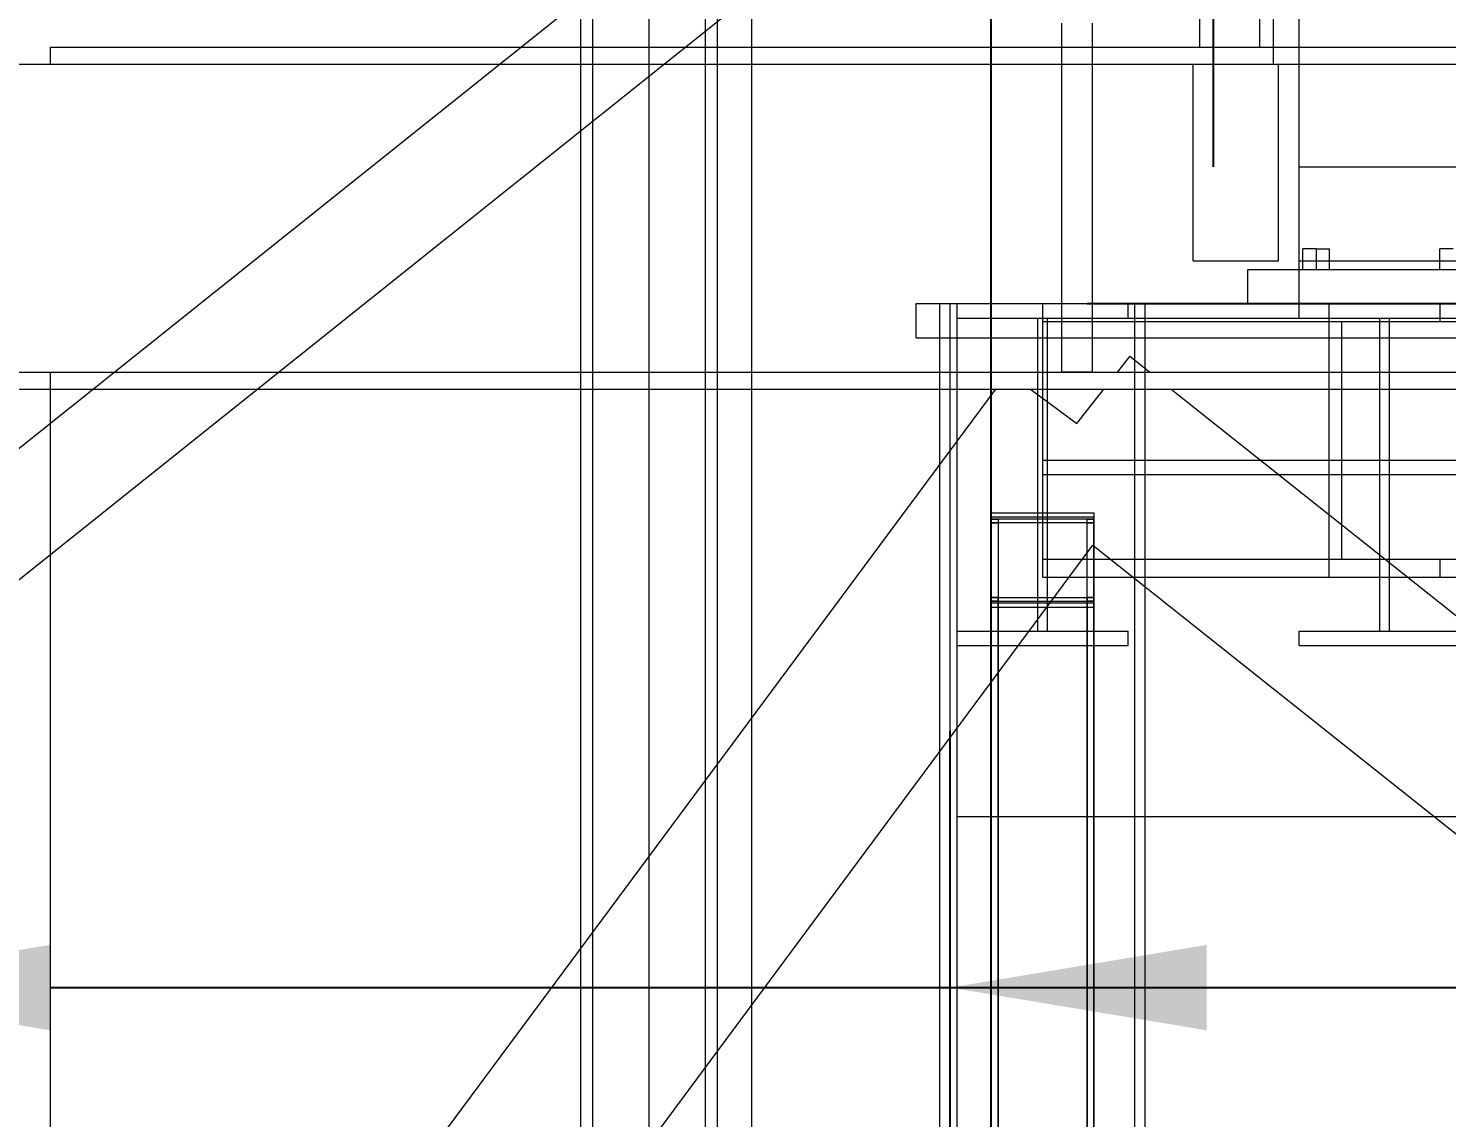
# Model space of a CAD drawing. Header units: millimetres. Extents: x -1970 to 34302, y -80068 to 6837.
# Drawn here: x -1343 to -514, y -35376 to -34739 of the extents above; entities that cross this region are included whole.
import ezdxf

# ---------------------------------------------------------------- set-up
doc = ezdxf.new("R2010")
doc.units = ezdxf.units.MM
for name, color, linetype, lineweight in [('COTAS_O', 1, 'Continuous', 0), ('COTAS_P', 1, 'Continuous', 0), ('frontal_briquetadora', 7, 'Continuous', 0), ('frontal_C01', 7, 'Continuous', 0), ('frontal_mezcladora', 7, 'Continuous', 0), ('frontal_tolva', 7, 'Continuous', 0), ('frontal_tolva_provisional', 7, 'Continuous', 0)]:
    doc.layers.add(name, color=color, linetype=linetype, lineweight=lineweight)
doc.dimstyles.new('R19_100', dxfattribs={"dimtxt": 250, "dimasz": 150, "dimexe": 150, "dimexo": 80, "dimgap": 100, "dimtad": 1, "dimtih": 1, "dimtoh": 1, "dimdsep": 46, "dimcen": 0.09, "dimadec": 0, "dimazin": 0, "dimtfac": 1, "dimtdec": 4, "dimtofl": 0, "dimtmove": 0, "dimatfit": 3, "dimfxl": 1, "dimtolj": 1, "dimtzin": 0, "dimarcsym": 0})

# ---------------------------------------------------------------- blocks, each defined once
blk = doc.blocks.new('*D38')
at = {"layer": 'COTAS_O', "color": 0, "lineweight": -2, "transparency": 16777216}
for p, q in [((-570, -33700), (200, -33700)), ((50, -34750), (50, -33850)), ((-570, -34900), (200, -34900))]:
    blk.add_line(p, q, dxfattribs=at)
at = {"layer": 'COTAS_O', "color": 0, "transparency": 16777216}
for points in [[(25, -33850), (75, -33850), (50, -33700)], [(25, -34750), (75, -34750), (50, -34900)]]:
    blk.add_solid(points, dxfattribs=at)
at = {"layer": 'Defpoints', "color": 0, "transparency": 16777216}
for p in [(-650, -33700), (50, -33700), (-650, -34900)]:
    blk.add_point(p, dxfattribs=at)
blk = doc.blocks.new('*D39')
at = {"layer": 'COTAS_O', "color": 0, "lineweight": -2, "transparency": 16777216}
for p, q in [((-650, -34820), (-650, -34050)), ((650, -34820), (650, -34050)), ((-500, -34200), (500, -34200))]:
    blk.add_line(p, q, dxfattribs=at)
at = {"layer": 'COTAS_O', "color": 0, "transparency": 16777216}
for points in [[(-500, -34175), (-500, -34225), (-650, -34200)], [(500, -34175), (500, -34225), (650, -34200)]]:
    blk.add_solid(points, dxfattribs=at)
at = {"layer": 'Defpoints', "color": 0, "transparency": 16777216}
for p in [(650, -34200), (-650, -34900), (650, -34900)]:
    blk.add_point(p, dxfattribs=at)
blk = doc.blocks.new('*D40')
at = {"layer": 'COTAS_O', "color": 0, "lineweight": -2, "transparency": 16777216}
for p, q in [((-1400, -33700), (-630, -33700)), ((-780, -35850), (-780, -33850)), ((-1400, -36000), (-630, -36000))]:
    blk.add_line(p, q, dxfattribs=at)
at = {"layer": 'COTAS_O', "color": 0, "transparency": 16777216}
for points in [[(-805, -33850), (-755, -33850), (-780, -33700)], [(-805, -35850), (-755, -35850), (-780, -36000)]]:
    blk.add_solid(points, dxfattribs=at)
at = {"layer": 'Defpoints', "color": 0, "transparency": 16777216}
for p in [(-1480, -33700), (-780, -33700), (-1480, -36000)]:
    blk.add_point(p, dxfattribs=at)
blk = doc.blocks.new('*D41')
at = {"layer": 'COTAS_O', "color": 0, "lineweight": -2, "transparency": 16777216}
for p, q in [((-1480, -35920), (-1480, -35150)), ((490, -35920), (490, -35150)), ((-1330, -35300), (340, -35300))]:
    blk.add_line(p, q, dxfattribs=at)
at = {"layer": 'COTAS_O', "color": 0, "transparency": 16777216}
for points in [[(-1330, -35275), (-1330, -35325), (-1480, -35300)], [(340, -35275), (340, -35325), (490, -35300)]]:
    blk.add_solid(points, dxfattribs=at)
at = {"layer": 'Defpoints', "color": 0, "transparency": 16777216}
for p in [(490, -35300), (-1480, -36000), (490, -36000)]:
    blk.add_point(p, dxfattribs=at)
blk = doc.blocks.new('*D42')
at = {"layer": 'COTAS_P', "color": 0, "lineweight": -2, "transparency": 16777216}
for p, q in [((-724, -34900), (46, -34900)), ((-104, -35850), (-104, -35050)), ((-724, -36000), (46, -36000))]:
    blk.add_line(p, q, dxfattribs=at)
at = {"layer": 'COTAS_P', "color": 0, "transparency": 16777216}
for points in [[(-129, -35050), (-79, -35050), (-104, -34900)], [(-129, -35850), (-79, -35850), (-104, -36000)]]:
    blk.add_solid(points, dxfattribs=at)
at = {"layer": 'Defpoints', "color": 0, "transparency": 16777216}
for p in [(-804, -34900), (-104, -34900), (-804, -36000)]:
    blk.add_point(p, dxfattribs=at)
blk = doc.blocks.new('*D43')
at = {"layer": 'COTAS_P', "color": 0, "lineweight": -2, "transparency": 16777216}
for p, q in [((-804, -35920), (-804, -35150)), ((804, -35920), (804, -35150)), ((-654, -35300), (654, -35300))]:
    blk.add_line(p, q, dxfattribs=at)
at = {"layer": 'COTAS_P', "color": 0, "transparency": 16777216}
for points in [[(-654, -35275), (-654, -35325), (-804, -35300)], [(654, -35275), (654, -35325), (804, -35300)]]:
    blk.add_solid(points, dxfattribs=at)
at = {"layer": 'Defpoints', "color": 0, "transparency": 16777216}
for p in [(804, -35300), (-804, -36000), (804, -36000)]:
    blk.add_point(p, dxfattribs=at)

msp = doc.modelspace()

# ---------------------------------------------------------------- linework, layer by layer
at = {"layer": 'frontal_briquetadora'}
for p, q in [((-739, -34736), (-739, -34940)), ((-721, -34736), (-721, -34940)), ((-1330, -34760), (-1330, -34750)), ((-1330, -34750), (-460, -34750)), ((-1480, -34760), (-500, -34760)), ((-1330, -34760), (-500, -34760)), ((-706.157, -34940), (-698.89, -34930.857)), ((-687.386, -34940), (-698.89, -34930.857)), ((-1480, -34940), (-500, -34940)), ((-1330, -34940), (-500, -34940)), ((-1330, -34950), (-1330, -34940)), ((-721, -34940), (-739, -34940)), ((-706.157, -34940), (-687.386, -34940)), ((-1480, -34950), (-1330, -34950)), ((-1330, -35980), (-1330, -34950)), ((-1330, -35694.962), (-777.418, -34950)), ((-1330, -34950), (340, -34950)), ((-1330, -34950), (-320, -34950)), ((-777.418, -34950), (-756.963, -34950)), ((-756.963, -34950), (-730, -34970)), ((-730, -34970), (-714.105, -34950)), ((-714.105, -34950), (-674.804, -34950)), ((-674.804, -34950), (340, -35756.525)), ((-1330, -35862.816), (-720.639, -35041.307)), ((-720.639, -35041.307), (340, -35884.261))]:
    msp.add_line(p, q, dxfattribs=at)
at = {"layer": 'frontal_C01'}
for p, q in [((-1020, -35975), (-1020, -33271.654)), ((-1013, -35975), (-1013, -33271.654)), ((-947, -35975), (-947, -33271.654)), ((-940, -35975), (-940, -33271.654))]:
    msp.add_line(p, q, dxfattribs=at)
at = {"layer": 'frontal_mezcladora'}
for p, q in [((-980, -35980), (-980, -33390)), ((-920, -35980), (-920, -33390)), ((-650, -34760), (-650, -33730)), ((-615, -34760), (-615, -33730)), ((-600, -34880), (-600, -34700)), ((-658, -34750), (-658, -34705)), ((-623, -34750), (-623, -34705)), ((-658, -34750), (-623, -34750)), ((-662, -34760), (-612, -34760)), ((-662, -34875), (-662, -34760)), ((-650, -34760), (-615, -34760)), ((-612, -34875), (-612, -34760)), ((-600, -34760), (600, -34760)), ((-600, -34875), (-600, -34760)), ((-600, -34820), (600, -34820)), ((-600, -34900), (-600, -34820)), ((-590, -34868), (-597.794, -34868)), ((-597.794, -34880), (-597.794, -34868)), ((-590, -34868), (-582.206, -34868)), ((-590, -34868), (-590, -34880)), ((-582.206, -34880), (-582.206, -34868)), ((-510, -34868), (-517.794, -34868)), ((-517.794, -34880), (-517.794, -34868)), ((-662, -34875), (-612, -34875)), ((-600, -34875), (600, -34875)), ((-630, -34880), (-470, -34880)), ((-630, -34900), (-630, -34880)), ((-600, -34880), (-500, -34880)), ((-597.794, -34880), (-590, -34880)), ((-590, -34880), (-582.206, -34880)), ((-517.794, -34880), (-510, -34880)), ((-810, -34900), (-804, -34900)), ((-810, -35988), (-810, -34900)), ((-804, -35988), (-804, -34900)), ((-804, -34900), (-696, -34900)), ((-800, -34900), (-700, -34900)), ((-800, -34908.5), (-800, -34900)), ((-750, -34900), (750, -34900)), ((-750, -34900), (-750, -34910.5)), ((-750, -34900), (-400, -34900)), ((-750, -34900), (-750, -34908.5)), ((-700, -34908.5), (-700, -34900)), ((-696, -34900), (-690, -34900)), ((-696, -35988), (-696, -34900)), ((-690, -35988), (-690, -34900)), ((-630, -34900), (-470, -34900)), ((-600, -34900), (600, -34900)), ((-600, -34900), (-500, -34900)), ((-600, -34908.5), (-600, -34900)), ((-582.5, -34900), (-517.5, -34900)), ((-582.5, -34910.5), (-582.5, -34900)), ((-517.5, -34910.5), (-517.5, -34900)), ((-800, -34908.5), (-700, -34908.5)), ((-752.8, -34908.5), (-747.2, -34908.5)), ((-752.8, -35091.5), (-752.8, -34908.5)), ((-750, -34908.5), (-400, -34908.5)), ((-750, -34908.5), (-750, -34991.5)), ((-750, -34910.5), (750, -34910.5)), ((-750, -34910.5), (-750, -35049.5)), ((-747.2, -35091.5), (-747.2, -34908.5)), ((-600, -34908.5), (-500, -34908.5)), ((-582.5, -34910.5), (-517.5, -34910.5)), ((-582.5, -34910.5), (-575, -34910.5)), ((-582.5, -35049.5), (-582.5, -34910.5)), ((-575, -35049.5), (-575, -34910.5)), ((-552.8, -34908.5), (-547.2, -34908.5)), ((-552.8, -35091.5), (-552.8, -34908.5)), ((-547.2, -35091.5), (-547.2, -34908.5)), ((-750, -34991.5), (-400, -34991.5)), ((-750, -34991.5), (-750, -35000)), ((-750, -35000), (-400, -35000)), ((-780, -35872.255), (-780, -35022.255)), ((-780, -35022.255), (-720, -35022.255)), ((-780, -35025.954), (-780, -35022.255)), ((-780, -35874.749), (-780, -35024.749)), ((-780, -35024.749), (-720, -35024.749)), ((-780, -35028.116), (-780, -35024.749)), ((-720, -35025.954), (-780, -35025.954)), ((-780, -35025.954), (-780, -35875.954)), ((-780, -35025.954), (-776, -35025.954)), ((-780, -35074.046), (-780, -35025.954)), ((-776, -35025.954), (-776, -35875.954)), ((-776, -35025.954), (-776, -35074.046)), ((-724, -35875.954), (-724, -35025.954)), ((-724, -35025.954), (-720, -35025.954)), ((-724, -35074.046), (-724, -35025.954)), ((-720, -35022.255), (-720, -35872.255)), ((-720, -35022.255), (-720, -35025.954)), ((-720, -35024.749), (-720, -35874.749)), ((-720, -35024.749), (-720, -35028.116)), ((-720, -35875.954), (-720, -35025.954)), ((-720, -35025.954), (-720, -35074.046)), ((-720, -35028.116), (-780, -35028.116)), ((-780, -35028.116), (-780, -35878.116)), ((-780, -35028.116), (-776, -35028.116)), ((-780, -35071.884), (-780, -35028.116)), ((-776, -35028.116), (-776, -35878.116)), ((-776, -35028.116), (-776, -35071.884)), ((-724, -35878.116), (-724, -35028.116)), ((-724, -35028.116), (-720, -35028.116)), ((-724, -35071.884), (-724, -35028.116)), ((-720, -35878.116), (-720, -35028.116)), ((-720, -35028.116), (-720, -35071.884)), ((-750, -35049.5), (750, -35049.5)), ((-750, -35049.5), (-750, -35060)), ((-582.5, -35049.5), (-517.5, -35049.5)), ((-582.5, -35060), (-582.5, -35049.5)), ((-582.5, -35049.5), (-575, -35049.5)), ((-517.5, -35060), (-517.5, -35049.5)), ((-750, -35060), (750, -35060)), ((-582.5, -35060), (-517.5, -35060)), ((-780, -35921.884), (-780, -35071.884)), ((-780, -35071.884), (-720, -35071.884)), ((-780, -35075.251), (-780, -35071.884)), ((-776, -35071.884), (-780, -35071.884)), ((-780, -35924.046), (-780, -35074.046)), ((-780, -35074.046), (-720, -35074.046)), ((-780, -35077.745), (-780, -35074.046)), ((-776, -35074.046), (-780, -35074.046)), ((-720, -35075.251), (-780, -35075.251)), ((-780, -35075.251), (-780, -35925.251)), ((-776, -35921.884), (-776, -35071.884)), ((-776, -35924.046), (-776, -35074.046)), ((-720, -35071.884), (-724, -35071.884)), ((-724, -35071.884), (-724, -35921.884)), ((-720, -35074.046), (-724, -35074.046)), ((-724, -35074.046), (-724, -35924.046)), ((-720, -35071.884), (-720, -35921.884)), ((-720, -35071.884), (-720, -35075.251)), ((-720, -35074.046), (-720, -35924.046)), ((-720, -35074.046), (-720, -35077.745)), ((-720, -35925.251), (-720, -35075.251)), ((-720, -35077.745), (-780, -35077.745)), ((-780, -35077.745), (-780, -35927.745)), ((-720, -35927.745), (-720, -35077.745)), ((-800, -35091.5), (-700, -35091.5)), ((-800, -35100), (-800, -35091.5)), ((-752.8, -35091.5), (-747.2, -35091.5)), ((-700, -35100), (-700, -35091.5)), ((-600, -35091.5), (-500, -35091.5)), ((-600, -35100), (-600, -35091.5)), ((-552.8, -35091.5), (-547.2, -35091.5)), ((-800, -35100), (-700, -35100)), ((-600, -35100), (-500, -35100))]:
    msp.add_line(p, q, dxfattribs=at)
at = {"layer": 'frontal_tolva'}
for p, q in [((-1763.733, -35316.567), (-716.733, -34479.567)), ((-1726.267, -35363.433), (-679.267, -34526.433))]:
    msp.add_line(p, q, dxfattribs=at)
at = {"layer": 'frontal_tolva_provisional'}
for p, q in [((-824, -34900), (-300, -34900)), ((-824, -34920), (-824, -34900)), ((-824, -34900), (824, -34900)), ((-824, -34900), (-800, -34900)), ((-804, -34900), (-300, -34900)), ((-804, -35450), (-804, -34900)), ((-804, -34900), (804, -34900)), ((-804, -34900), (-800, -34900)), ((-800, -35450), (-800, -34900)), ((-800, -34920), (-800, -34900)), ((-824, -34920), (-300, -34920)), ((-824, -34920), (824, -34920)), ((-824, -34920), (-800, -34920)), ((-800, -35200), (800, -35200)), ((-800, -35450), (-800, -35200))]:
    msp.add_line(p, q, dxfattribs=at)

# ---------------------------------------------------------------- dimensions: what is measured, and where the dimension line sits
at = {"layer": 'COTAS_O'}
for p1, p2, distance, picture, middle in [((-1480, -36000), (-1480, -33700), -700, '*D40', (-780, -34850)), ((-650, -34900), (-650, -33700), -700, '*D38', (50, -34300)), ((-650, -34900), (650, -34900), 700, '*D39', (0, -34200)), ((-1480, -36000), (490, -36000), 700, '*D41', (-495, -35300))]:
    dim = msp.add_aligned_dim(p1=p1, p2=p2, distance=distance, text='<> O', dimstyle='R19_100', dxfattribs=at)
    dim.commit()
    dim.dimension.update_dxf_attribs({"geometry": picture, "text_midpoint": middle})
at = {"layer": 'COTAS_P'}
for p2, distance, picture, middle in [((-804, -34900), -700, '*D42', (-104, -35450)), ((804, -36000), 700, '*D43', (0, -35300))]:
    dim = msp.add_aligned_dim(p1=(-804, -36000), p2=p2, distance=distance, text='<> P', dimstyle='R19_100', dxfattribs=at)
    dim.commit()
    dim.dimension.update_dxf_attribs({"geometry": picture, "text_midpoint": middle})

doc.saveas('drawing.dxf')
